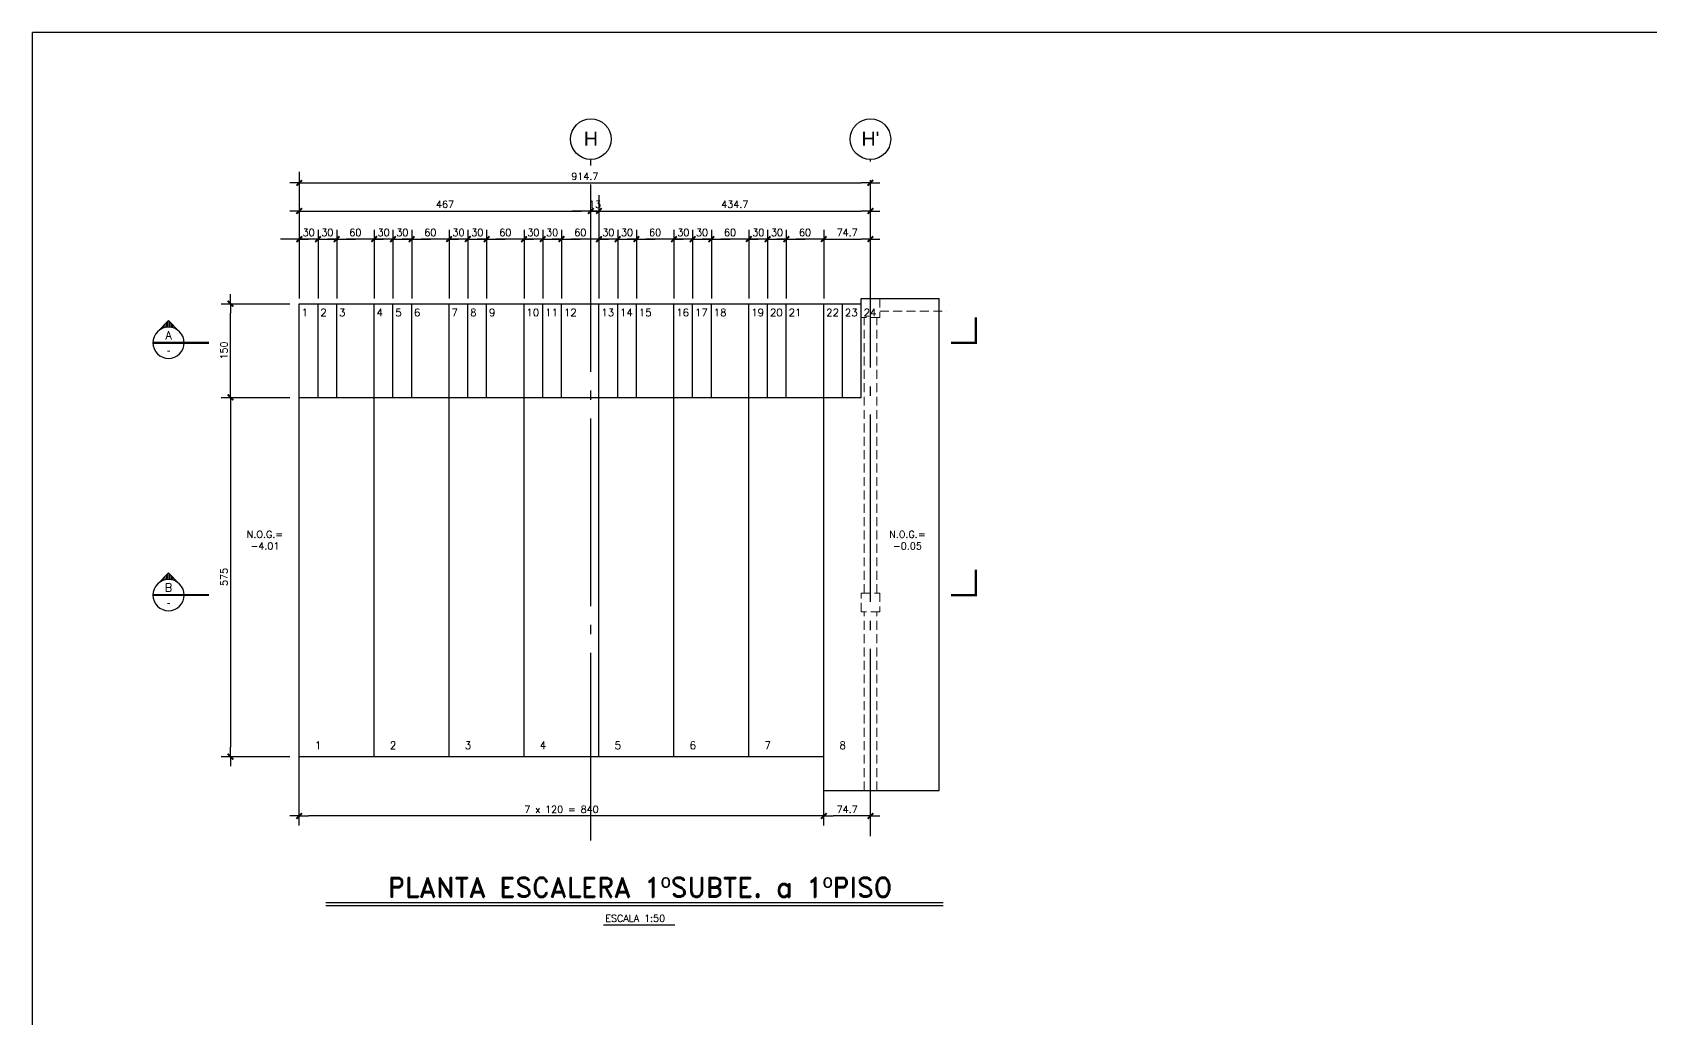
# Model space of a CAD drawing. Extents: x -58 to 5689, y 66 to 4123.
# Drawn here: x -58 to 2533, y 2545 to 4123 of the extents above; entities that cross this region are included whole.
import ezdxf
from ezdxf.enums import TextEntityAlignment as Align

# ---------------------------------------------------------------- set-up
doc = ezdxf.new("R2010")
doc.units = 0
doc.header["$LTSCALE"] = 30
doc.header["$MEASUREMENT"] = 0
doc.linetypes.add('EJES', pattern=[12.5, 10, -1, 0.5, -1])
doc.linetypes.add('RLE-PROYECCION', pattern=[0.71438, 0.47625, -0.23813])
doc.layers.get('0').update_dxf_attribs({"linetype": 'CONTINUOUS'})
for name, color, linetype in [('CONTORNOS', 3, 'CONTINUOUS'), ('RLA-BORDE DE LOSAS', 3, 'CONTINUOUS'), ('RLA-CORTES', 5, 'CONTINUOUS'), ('RLA-COTAS', 2, 'CONTINUOUS'), ('RLA-COTAS2', 1, 'CONTINUOUS'), ('RLA-EJES', 1, 'EJES'), ('RLA-FORMATO', 7, 'CONTINUOUS'), ('RLA-GRADAS', 3, 'CONTINUOUS'), ('RLA-NIVELES', 3, 'CONTINUOUS'), ('RLA-TEXTOS2', 6, 'CONTINUOUS')]:
    doc.layers.add(name, color=color, linetype=linetype)
doc.layers.add('RLA-EJE', color=3, linetype='CONTINUOUS', lineweight=25)
doc.layers.add('RLE-PROYECCION', color=2, linetype='RLE-PROYECCION', lineweight=15)
doc.styles.add('Arial_1', font='arial.ttf', dxfattribs={"height": 45})
doc.styles.add('ROMAND', font='romand', dxfattribs={"height": 31.5})
doc.styles.add('ROMANS', font='romans.shx', dxfattribs={"height": 11.25})
doc.styles.add('SIETE50', font='ROMAND.SHX', dxfattribs={"height": 31.5})
doc.linetypes.add('ZIGZAG', pattern='A,0.0001,-0.2,[131,ltypeshp.shx,S=0.2,R=0,X=-0.2,Y=0],-0.4,[131,ltypeshp.shx,S=0.2,R=180,X=0.2,Y=0],-0.2', length=0.8001)
doc.dimstyles.new('ING25', dxfattribs={"dimscale": 50, "dimtxt": 0.27, "dimasz": 0.3, "dimexe": 0, "dimexo": 0, "dimgap": 0.1, "dimtad": 1, "dimdec": 1, "dimlfac": 0.5, "dimzin": 12, "dimdsep": 46, "dimtxsty": 'ROMANS', "dimblk": 'TICK1', "dimcen": 0.09, "dimclrd": 2, "dimclre": 1, "dimclrt": 3, "dimadec": 0, "dimazin": 0, "dimtfac": 1, "dimtdec": 1, "dimtix": 1, "dimtmove": 2, "dimatfit": 3, "dimldrblk": 'TICK1', "dimfxl": 0, "dimfxlon": 1, "dimtolj": 1, "dimtzin": 0, "dimarcsym": 0})
doc.dimstyles.new('ING50', dxfattribs={"dimscale": 50, "dimtxt": 0.27, "dimasz": 0.3, "dimexe": 0, "dimexo": 0, "dimgap": 0.1, "dimtad": 1, "dimdec": 1, "dimzin": 12, "dimdsep": 46, "dimtxsty": 'ROMANS', "dimblk": 'TICK1', "dimblk1": 'TICK1', "dimblk2": 'TICK1', "dimcen": 0.09, "dimclrd": 2, "dimclre": 1, "dimclrt": 3, "dimadec": 0, "dimazin": 0, "dimtfac": 1, "dimtdec": 0, "dimtix": 1, "dimtmove": 2, "dimatfit": 3, "dimldrblk": 'TICK1', "dimfxl": 0, "dimfxlon": 1, "dimtolj": 1, "dimtzin": 0, "dimarcsym": 0})

# ---------------------------------------------------------------- blocks, each defined once
blk = doc.blocks.new('*X14')
at = {"color": 0}
for p, q in [((2575, 1325.1), (2575, 1325.4)), ((2577.5, 1326.9), (2577.5, 1327.9)), ((2580, 1328.2), (2580, 1330.4)), ((2582.5, 1329.2), (2582.5, 1332.9)), ((2585, 1329.9), (2585, 1335.4)), ((2587.5, 1330.3), (2587.5, 1337.9)), ((2590, 1330.5), (2590, 1340.4)), ((2592.5, 1330.4), (2592.5, 1338.9)), ((2595, 1330.1), (2595, 1336.4)), ((2597.5, 1329.5), (2597.5, 1333.9)), ((2600, 1328.6), (2600, 1331.4)), ((2602.5, 1327.4), (2602.5, 1328.9)), ((2605, 1325.9), (2605, 1326.4)), ((2607.5, 1323.8), (2607.5, 1323.9))]:
    blk.add_line(p, q, dxfattribs=at)
blk = doc.blocks.new('corte3')
at = {"color": 2, "linetype": 'Continuous'}
for p, q in [((-17.7, 17.7), (0, 35.4)), ((0, 35.4), (17.7, 17.7))]:
    blk.add_line(p, q, dxfattribs=at)
at = {"color": 2, "linetype": 'Continuous', "const_width": 3.5}
blk.add_lwpolyline([(-25, 0), (64.6, 0)], dxfattribs=at)
at = {"color": 1, "linetype": 'Continuous'}
blk.add_arc((0, 0), 25, 135, 45, dxfattribs=at)
at = {"color": 2, "linetype": 'Continuous'}
blk.add_arc((0, 0), 25, 45, 135, dxfattribs=at)
blk.add_blockref('*X14', (-2590.5, -1305.5), dxfattribs=at)
at = {"color": 3, "linetype": 'Continuous', "style": 'ROMAND'}
blk.add_attdef('A', text='', height=13, dxfattribs=at).set_placement((0, 12), align=Align.MIDDLE)
at = {"color": 3, "linetype": 'Continuous'}
blk.add_attdef('-', text='', height=13, dxfattribs=at).set_placement((0, -12), align=Align.MIDDLE)
blk = doc.blocks.new('CORTE9')
at = {"color": 2, "const_width": 3.51}
blk.add_lwpolyline([(0, 39.5), (0, 0), (40.5, 0)], dxfattribs=at)
blk = doc.blocks.new('TICK1')
at = {"color": 2}
for points in [[(0, 0), (-1, 0)], [(0, 0), (1, 0)]]:
    blk.add_lwpolyline(points, dxfattribs=at)
at = {"color": 2, "const_width": 0.2}
blk.add_lwpolyline([(-0.3, -0.3), (0.3, 0.3)], dxfattribs=at)
blk = doc.blocks.new('*D18')
at = {"layer": 'RLA-COTAS', "color": 2, "lineweight": -2, "transparency": 16777216}
blk.add_line((1194.3, 2868.9), (384.3, 2868.9), dxfattribs=at)
at = {"layer": 'RLA-COTAS', "color": 2, "lineweight": -2, "transparency": 16777216, "xscale": 15, "yscale": 15, "zscale": 15, "rotation": 180}
blk.add_blockref('TICK1', (369.3, 2868.9), dxfattribs=at)
at = {"layer": 'RLA-COTAS', "color": 2, "lineweight": -2, "transparency": 16777216, "xscale": 15, "yscale": 15, "zscale": 15}
blk.add_blockref('TICK1', (1209.3, 2868.9), dxfattribs=at)
at = {"layer": 'RLA-COTAS', "color": 3, "transparency": 16777216, "insert": (789.3, 2879.5), "char_height": 11.25, "attachment_point": 5, "style": 'ROMANS'}
blk.add_mtext('\\A1;7 x 120 = 840', dxfattribs=at)
blk = doc.blocks.new('*D19')
at = {"layer": 'RLA-COTAS', "color": 2, "lineweight": -2, "transparency": 16777216}
blk.add_line((1269, 2868.9), (1224.3, 2868.9), dxfattribs=at)
at = {"layer": 'RLA-COTAS', "color": 2, "lineweight": -2, "transparency": 16777216, "xscale": 15, "yscale": 15, "zscale": 15, "rotation": 180}
blk.add_blockref('TICK1', (1209.3, 2868.9), dxfattribs=at)
at = {"layer": 'RLA-COTAS', "color": 2, "lineweight": -2, "transparency": 16777216, "xscale": 15, "yscale": 15, "zscale": 15}
blk.add_blockref('TICK1', (1284, 2868.9), dxfattribs=at)
at = {"layer": 'RLA-COTAS', "color": 3, "transparency": 16777216, "insert": (1246.7, 2879.5), "char_height": 11.25, "attachment_point": 5, "style": 'ROMANS'}
blk.add_mtext('\\A1;74.7', dxfattribs=at)
blk = doc.blocks.new('*D20')
at = {"layer": 'RLA-COTAS', "color": 2, "lineweight": -2, "transparency": 16777216}
for p, q in [((354.3, 3792.2), (339.3, 3792.2)), ((399.3, 3792.2), (369.3, 3792.2)), ((414.3, 3792.2), (429.3, 3792.2))]:
    blk.add_line(p, q, dxfattribs=at)
at = {"layer": 'RLA-COTAS', "color": 2, "lineweight": -2, "transparency": 16777216, "xscale": 15, "yscale": 15, "zscale": 15}
blk.add_blockref('TICK1', (369.3, 3792.2), dxfattribs=at)
at = {"layer": 'RLA-COTAS', "color": 2, "lineweight": -2, "transparency": 16777216, "xscale": 15, "yscale": 15, "zscale": 15, "rotation": 180}
blk.add_blockref('TICK1', (399.3, 3792.2), dxfattribs=at)
at = {"layer": 'RLA-COTAS', "color": 3, "transparency": 16777216, "insert": (384.3, 3802.8), "char_height": 11.25, "attachment_point": 5, "style": 'ROMANS'}
blk.add_mtext('\\A1;30', dxfattribs=at)
blk = doc.blocks.new('*D21')
at = {"layer": 'RLA-COTAS', "color": 2, "lineweight": -2, "transparency": 16777216}
for p, q in [((384.3, 3792.2), (369.3, 3792.2)), ((399.3, 3792.2), (429.3, 3792.2)), ((444.3, 3792.2), (459.3, 3792.2))]:
    blk.add_line(p, q, dxfattribs=at)
at = {"layer": 'RLA-COTAS', "color": 2, "lineweight": -2, "transparency": 16777216, "xscale": 15, "yscale": 15, "zscale": 15}
blk.add_blockref('TICK1', (399.3, 3792.2), dxfattribs=at)
at = {"layer": 'RLA-COTAS', "color": 2, "lineweight": -2, "transparency": 16777216, "xscale": 15, "yscale": 15, "zscale": 15, "rotation": 180}
blk.add_blockref('TICK1', (429.3, 3792.2), dxfattribs=at)
at = {"layer": 'RLA-COTAS', "color": 3, "transparency": 16777216, "insert": (414.3, 3802.8), "char_height": 11.25, "attachment_point": 5, "style": 'ROMANS'}
blk.add_mtext('\\A1;30', dxfattribs=at)
blk = doc.blocks.new('*D22')
at = {"layer": 'RLA-COTAS', "color": 2, "lineweight": -2, "transparency": 16777216}
blk.add_line((474.3, 3792.2), (444.3, 3792.2), dxfattribs=at)
at = {"layer": 'RLA-COTAS', "color": 2, "lineweight": -2, "transparency": 16777216, "xscale": 15, "yscale": 15, "zscale": 15, "rotation": 180}
blk.add_blockref('TICK1', (429.3, 3792.2), dxfattribs=at)
at = {"layer": 'RLA-COTAS', "color": 2, "lineweight": -2, "transparency": 16777216, "xscale": 15, "yscale": 15, "zscale": 15}
blk.add_blockref('TICK1', (489.3, 3792.2), dxfattribs=at)
at = {"layer": 'RLA-COTAS', "color": 3, "transparency": 16777216, "insert": (459.3, 3802.8), "char_height": 11.25, "attachment_point": 5, "style": 'ROMANS'}
blk.add_mtext('\\A1;60', dxfattribs=at)
blk = doc.blocks.new('*D23')
at = {"layer": 'RLA-COTAS', "color": 2, "lineweight": -2, "transparency": 16777216}
for p, q in [((474.3, 3792.2), (459.3, 3792.2)), ((519.3, 3792.2), (489.3, 3792.2)), ((534.3, 3792.2), (549.3, 3792.2))]:
    blk.add_line(p, q, dxfattribs=at)
at = {"layer": 'RLA-COTAS', "color": 2, "lineweight": -2, "transparency": 16777216, "xscale": 15, "yscale": 15, "zscale": 15}
blk.add_blockref('TICK1', (489.3, 3792.2), dxfattribs=at)
at = {"layer": 'RLA-COTAS', "color": 2, "lineweight": -2, "transparency": 16777216, "xscale": 15, "yscale": 15, "zscale": 15, "rotation": 180}
blk.add_blockref('TICK1', (519.3, 3792.2), dxfattribs=at)
at = {"layer": 'RLA-COTAS', "color": 3, "transparency": 16777216, "insert": (504.3, 3802.8), "char_height": 11.25, "attachment_point": 5, "style": 'ROMANS'}
blk.add_mtext('\\A1;30', dxfattribs=at)
blk = doc.blocks.new('*D24')
at = {"layer": 'RLA-COTAS', "color": 2, "lineweight": -2, "transparency": 16777216}
for p, q in [((504.3, 3792.2), (489.3, 3792.2)), ((519.3, 3792.2), (549.3, 3792.2)), ((564.3, 3792.2), (579.3, 3792.2))]:
    blk.add_line(p, q, dxfattribs=at)
at = {"layer": 'RLA-COTAS', "color": 2, "lineweight": -2, "transparency": 16777216, "xscale": 15, "yscale": 15, "zscale": 15}
blk.add_blockref('TICK1', (519.3, 3792.2), dxfattribs=at)
at = {"layer": 'RLA-COTAS', "color": 2, "lineweight": -2, "transparency": 16777216, "xscale": 15, "yscale": 15, "zscale": 15, "rotation": 180}
blk.add_blockref('TICK1', (549.3, 3792.2), dxfattribs=at)
at = {"layer": 'RLA-COTAS', "color": 3, "transparency": 16777216, "insert": (534.3, 3802.8), "char_height": 11.25, "attachment_point": 5, "style": 'ROMANS'}
blk.add_mtext('\\A1;30', dxfattribs=at)
blk = doc.blocks.new('*D25')
at = {"layer": 'RLA-COTAS', "color": 2, "lineweight": -2, "transparency": 16777216}
blk.add_line((594.3, 3792.2), (564.3, 3792.2), dxfattribs=at)
at = {"layer": 'RLA-COTAS', "color": 2, "lineweight": -2, "transparency": 16777216, "xscale": 15, "yscale": 15, "zscale": 15, "rotation": 180}
blk.add_blockref('TICK1', (549.3, 3792.2), dxfattribs=at)
at = {"layer": 'RLA-COTAS', "color": 2, "lineweight": -2, "transparency": 16777216, "xscale": 15, "yscale": 15, "zscale": 15}
blk.add_blockref('TICK1', (609.3, 3792.2), dxfattribs=at)
at = {"layer": 'RLA-COTAS', "color": 3, "transparency": 16777216, "insert": (579.3, 3802.8), "char_height": 11.25, "attachment_point": 5, "style": 'ROMANS'}
blk.add_mtext('\\A1;60', dxfattribs=at)
blk = doc.blocks.new('*D26')
at = {"layer": 'RLA-COTAS', "color": 2, "lineweight": -2, "transparency": 16777216}
for p, q in [((594.3, 3792.2), (579.3, 3792.2)), ((639.3, 3792.2), (609.3, 3792.2)), ((654.3, 3792.2), (669.3, 3792.2))]:
    blk.add_line(p, q, dxfattribs=at)
at = {"layer": 'RLA-COTAS', "color": 2, "lineweight": -2, "transparency": 16777216, "xscale": 15, "yscale": 15, "zscale": 15}
blk.add_blockref('TICK1', (609.3, 3792.2), dxfattribs=at)
at = {"layer": 'RLA-COTAS', "color": 2, "lineweight": -2, "transparency": 16777216, "xscale": 15, "yscale": 15, "zscale": 15, "rotation": 180}
blk.add_blockref('TICK1', (639.3, 3792.2), dxfattribs=at)
at = {"layer": 'RLA-COTAS', "color": 3, "transparency": 16777216, "insert": (624.3, 3802.8), "char_height": 11.25, "attachment_point": 5, "style": 'ROMANS'}
blk.add_mtext('\\A1;30', dxfattribs=at)
blk = doc.blocks.new('*D27')
at = {"layer": 'RLA-COTAS', "color": 2, "lineweight": -2, "transparency": 16777216}
for p, q in [((624.3, 3792.2), (609.3, 3792.2)), ((639.3, 3792.2), (669.3, 3792.2)), ((684.3, 3792.2), (699.3, 3792.2))]:
    blk.add_line(p, q, dxfattribs=at)
at = {"layer": 'RLA-COTAS', "color": 2, "lineweight": -2, "transparency": 16777216, "xscale": 15, "yscale": 15, "zscale": 15}
blk.add_blockref('TICK1', (639.3, 3792.2), dxfattribs=at)
at = {"layer": 'RLA-COTAS', "color": 2, "lineweight": -2, "transparency": 16777216, "xscale": 15, "yscale": 15, "zscale": 15, "rotation": 180}
blk.add_blockref('TICK1', (669.3, 3792.2), dxfattribs=at)
at = {"layer": 'RLA-COTAS', "color": 3, "transparency": 16777216, "insert": (654.3, 3802.8), "char_height": 11.25, "attachment_point": 5, "style": 'ROMANS'}
blk.add_mtext('\\A1;30', dxfattribs=at)
blk = doc.blocks.new('*D28')
at = {"layer": 'RLA-COTAS', "color": 2, "lineweight": -2, "transparency": 16777216}
blk.add_line((714.3, 3792.2), (684.3, 3792.2), dxfattribs=at)
at = {"layer": 'RLA-COTAS', "color": 2, "lineweight": -2, "transparency": 16777216, "xscale": 15, "yscale": 15, "zscale": 15, "rotation": 180}
blk.add_blockref('TICK1', (669.3, 3792.2), dxfattribs=at)
at = {"layer": 'RLA-COTAS', "color": 2, "lineweight": -2, "transparency": 16777216, "xscale": 15, "yscale": 15, "zscale": 15}
blk.add_blockref('TICK1', (729.3, 3792.2), dxfattribs=at)
at = {"layer": 'RLA-COTAS', "color": 3, "transparency": 16777216, "insert": (699.3, 3802.8), "char_height": 11.25, "attachment_point": 5, "style": 'ROMANS'}
blk.add_mtext('\\A1;60', dxfattribs=at)
blk = doc.blocks.new('*D29')
at = {"layer": 'RLA-COTAS', "color": 2, "lineweight": -2, "transparency": 16777216}
for p, q in [((714.3, 3792.2), (699.3, 3792.2)), ((759.3, 3792.2), (729.3, 3792.2)), ((774.3, 3792.2), (789.3, 3792.2))]:
    blk.add_line(p, q, dxfattribs=at)
at = {"layer": 'RLA-COTAS', "color": 2, "lineweight": -2, "transparency": 16777216, "xscale": 15, "yscale": 15, "zscale": 15}
blk.add_blockref('TICK1', (729.3, 3792.2), dxfattribs=at)
at = {"layer": 'RLA-COTAS', "color": 2, "lineweight": -2, "transparency": 16777216, "xscale": 15, "yscale": 15, "zscale": 15, "rotation": 180}
blk.add_blockref('TICK1', (759.3, 3792.2), dxfattribs=at)
at = {"layer": 'RLA-COTAS', "color": 3, "transparency": 16777216, "insert": (744.3, 3802.8), "char_height": 11.25, "attachment_point": 5, "style": 'ROMANS'}
blk.add_mtext('\\A1;30', dxfattribs=at)
blk = doc.blocks.new('*D30')
at = {"layer": 'RLA-COTAS', "color": 2, "lineweight": -2, "transparency": 16777216}
for p, q in [((744.3, 3792.2), (729.3, 3792.2)), ((759.3, 3792.2), (789.3, 3792.2)), ((804.3, 3792.2), (819.3, 3792.2))]:
    blk.add_line(p, q, dxfattribs=at)
at = {"layer": 'RLA-COTAS', "color": 2, "lineweight": -2, "transparency": 16777216, "xscale": 15, "yscale": 15, "zscale": 15}
blk.add_blockref('TICK1', (759.3, 3792.2), dxfattribs=at)
at = {"layer": 'RLA-COTAS', "color": 2, "lineweight": -2, "transparency": 16777216, "xscale": 15, "yscale": 15, "zscale": 15, "rotation": 180}
blk.add_blockref('TICK1', (789.3, 3792.2), dxfattribs=at)
at = {"layer": 'RLA-COTAS', "color": 3, "transparency": 16777216, "insert": (774.3, 3802.8), "char_height": 11.25, "attachment_point": 5, "style": 'ROMANS'}
blk.add_mtext('\\A1;30', dxfattribs=at)
blk = doc.blocks.new('*D31')
at = {"layer": 'RLA-COTAS', "color": 2, "lineweight": -2, "transparency": 16777216}
blk.add_line((834.3, 3792.2), (804.3, 3792.2), dxfattribs=at)
at = {"layer": 'RLA-COTAS', "color": 2, "lineweight": -2, "transparency": 16777216, "xscale": 15, "yscale": 15, "zscale": 15, "rotation": 180}
blk.add_blockref('TICK1', (789.3, 3792.2), dxfattribs=at)
at = {"layer": 'RLA-COTAS', "color": 2, "lineweight": -2, "transparency": 16777216, "xscale": 15, "yscale": 15, "zscale": 15}
blk.add_blockref('TICK1', (849.3, 3792.2), dxfattribs=at)
at = {"layer": 'RLA-COTAS', "color": 3, "transparency": 16777216, "insert": (819.3, 3802.8), "char_height": 11.25, "attachment_point": 5, "style": 'ROMANS'}
blk.add_mtext('\\A1;60', dxfattribs=at)
blk = doc.blocks.new('*D32')
at = {"layer": 'RLA-COTAS', "color": 2, "lineweight": -2, "transparency": 16777216}
for p, q in [((834.3, 3792.2), (819.3, 3792.2)), ((879.3, 3792.2), (849.3, 3792.2)), ((894.3, 3792.2), (909.3, 3792.2))]:
    blk.add_line(p, q, dxfattribs=at)
at = {"layer": 'RLA-COTAS', "color": 2, "lineweight": -2, "transparency": 16777216, "xscale": 15, "yscale": 15, "zscale": 15}
blk.add_blockref('TICK1', (849.3, 3792.2), dxfattribs=at)
at = {"layer": 'RLA-COTAS', "color": 2, "lineweight": -2, "transparency": 16777216, "xscale": 15, "yscale": 15, "zscale": 15, "rotation": 180}
blk.add_blockref('TICK1', (879.3, 3792.2), dxfattribs=at)
at = {"layer": 'RLA-COTAS', "color": 3, "transparency": 16777216, "insert": (864.3, 3802.8), "char_height": 11.25, "attachment_point": 5, "style": 'ROMANS'}
blk.add_mtext('\\A1;30', dxfattribs=at)
blk = doc.blocks.new('*D33')
at = {"layer": 'RLA-COTAS', "color": 2, "lineweight": -2, "transparency": 16777216}
for p, q in [((864.3, 3792.2), (849.3, 3792.2)), ((879.3, 3792.2), (909.3, 3792.2)), ((924.3, 3792.2), (939.3, 3792.2))]:
    blk.add_line(p, q, dxfattribs=at)
at = {"layer": 'RLA-COTAS', "color": 2, "lineweight": -2, "transparency": 16777216, "xscale": 15, "yscale": 15, "zscale": 15}
blk.add_blockref('TICK1', (879.3, 3792.2), dxfattribs=at)
at = {"layer": 'RLA-COTAS', "color": 2, "lineweight": -2, "transparency": 16777216, "xscale": 15, "yscale": 15, "zscale": 15, "rotation": 180}
blk.add_blockref('TICK1', (909.3, 3792.2), dxfattribs=at)
at = {"layer": 'RLA-COTAS', "color": 3, "transparency": 16777216, "insert": (894.3, 3802.8), "char_height": 11.25, "attachment_point": 5, "style": 'ROMANS'}
blk.add_mtext('\\A1;30', dxfattribs=at)
blk = doc.blocks.new('*D34')
at = {"layer": 'RLA-COTAS', "color": 2, "lineweight": -2, "transparency": 16777216}
blk.add_line((954.3, 3792.2), (924.3, 3792.2), dxfattribs=at)
at = {"layer": 'RLA-COTAS', "color": 2, "lineweight": -2, "transparency": 16777216, "xscale": 15, "yscale": 15, "zscale": 15, "rotation": 180}
blk.add_blockref('TICK1', (909.3, 3792.2), dxfattribs=at)
at = {"layer": 'RLA-COTAS', "color": 2, "lineweight": -2, "transparency": 16777216, "xscale": 15, "yscale": 15, "zscale": 15}
blk.add_blockref('TICK1', (969.3, 3792.2), dxfattribs=at)
at = {"layer": 'RLA-COTAS', "color": 3, "transparency": 16777216, "insert": (939.3, 3802.8), "char_height": 11.25, "attachment_point": 5, "style": 'ROMANS'}
blk.add_mtext('\\A1;60', dxfattribs=at)
blk = doc.blocks.new('*D35')
at = {"layer": 'RLA-COTAS', "color": 2, "lineweight": -2, "transparency": 16777216}
for p, q in [((954.3, 3792.2), (939.3, 3792.2)), ((999.3, 3792.2), (969.3, 3792.2)), ((1014.3, 3792.2), (1029.3, 3792.2))]:
    blk.add_line(p, q, dxfattribs=at)
at = {"layer": 'RLA-COTAS', "color": 2, "lineweight": -2, "transparency": 16777216, "xscale": 15, "yscale": 15, "zscale": 15}
blk.add_blockref('TICK1', (969.3, 3792.2), dxfattribs=at)
at = {"layer": 'RLA-COTAS', "color": 2, "lineweight": -2, "transparency": 16777216, "xscale": 15, "yscale": 15, "zscale": 15, "rotation": 180}
blk.add_blockref('TICK1', (999.3, 3792.2), dxfattribs=at)
at = {"layer": 'RLA-COTAS', "color": 3, "transparency": 16777216, "insert": (984.3, 3802.8), "char_height": 11.25, "attachment_point": 5, "style": 'ROMANS'}
blk.add_mtext('\\A1;30', dxfattribs=at)
blk = doc.blocks.new('*D36')
at = {"layer": 'RLA-COTAS', "color": 2, "lineweight": -2, "transparency": 16777216}
for p, q in [((984.3, 3792.2), (969.3, 3792.2)), ((999.3, 3792.2), (1029.3, 3792.2)), ((1044.3, 3792.2), (1059.3, 3792.2))]:
    blk.add_line(p, q, dxfattribs=at)
at = {"layer": 'RLA-COTAS', "color": 2, "lineweight": -2, "transparency": 16777216, "xscale": 15, "yscale": 15, "zscale": 15}
blk.add_blockref('TICK1', (999.3, 3792.2), dxfattribs=at)
at = {"layer": 'RLA-COTAS', "color": 2, "lineweight": -2, "transparency": 16777216, "xscale": 15, "yscale": 15, "zscale": 15, "rotation": 180}
blk.add_blockref('TICK1', (1029.3, 3792.2), dxfattribs=at)
at = {"layer": 'RLA-COTAS', "color": 3, "transparency": 16777216, "insert": (1014.3, 3802.8), "char_height": 11.25, "attachment_point": 5, "style": 'ROMANS'}
blk.add_mtext('\\A1;30', dxfattribs=at)
blk = doc.blocks.new('*D37')
at = {"layer": 'RLA-COTAS', "color": 2, "lineweight": -2, "transparency": 16777216}
blk.add_line((1074.3, 3792.2), (1044.3, 3792.2), dxfattribs=at)
at = {"layer": 'RLA-COTAS', "color": 2, "lineweight": -2, "transparency": 16777216, "xscale": 15, "yscale": 15, "zscale": 15, "rotation": 180}
blk.add_blockref('TICK1', (1029.3, 3792.2), dxfattribs=at)
at = {"layer": 'RLA-COTAS', "color": 2, "lineweight": -2, "transparency": 16777216, "xscale": 15, "yscale": 15, "zscale": 15}
blk.add_blockref('TICK1', (1089.3, 3792.2), dxfattribs=at)
at = {"layer": 'RLA-COTAS', "color": 3, "transparency": 16777216, "insert": (1059.3, 3802.8), "char_height": 11.25, "attachment_point": 5, "style": 'ROMANS'}
blk.add_mtext('\\A1;60', dxfattribs=at)
blk = doc.blocks.new('*D38')
at = {"layer": 'RLA-COTAS', "color": 2, "lineweight": -2, "transparency": 16777216}
for p, q in [((1074.3, 3792.2), (1059.3, 3792.2)), ((1119.3, 3792.2), (1089.3, 3792.2)), ((1134.3, 3792.2), (1149.3, 3792.2))]:
    blk.add_line(p, q, dxfattribs=at)
at = {"layer": 'RLA-COTAS', "color": 2, "lineweight": -2, "transparency": 16777216, "xscale": 15, "yscale": 15, "zscale": 15}
blk.add_blockref('TICK1', (1089.3, 3792.2), dxfattribs=at)
at = {"layer": 'RLA-COTAS', "color": 2, "lineweight": -2, "transparency": 16777216, "xscale": 15, "yscale": 15, "zscale": 15, "rotation": 180}
blk.add_blockref('TICK1', (1119.3, 3792.2), dxfattribs=at)
at = {"layer": 'RLA-COTAS', "color": 3, "transparency": 16777216, "insert": (1104.3, 3802.8), "char_height": 11.25, "attachment_point": 5, "style": 'ROMANS'}
blk.add_mtext('\\A1;30', dxfattribs=at)
blk = doc.blocks.new('*D39')
at = {"layer": 'RLA-COTAS', "color": 2, "lineweight": -2, "transparency": 16777216}
for p, q in [((1104.3, 3792.2), (1089.3, 3792.2)), ((1119.3, 3792.2), (1149.3, 3792.2)), ((1164.3, 3792.2), (1179.3, 3792.2))]:
    blk.add_line(p, q, dxfattribs=at)
at = {"layer": 'RLA-COTAS', "color": 2, "lineweight": -2, "transparency": 16777216, "xscale": 15, "yscale": 15, "zscale": 15}
blk.add_blockref('TICK1', (1119.3, 3792.2), dxfattribs=at)
at = {"layer": 'RLA-COTAS', "color": 2, "lineweight": -2, "transparency": 16777216, "xscale": 15, "yscale": 15, "zscale": 15, "rotation": 180}
blk.add_blockref('TICK1', (1149.3, 3792.2), dxfattribs=at)
at = {"layer": 'RLA-COTAS', "color": 3, "transparency": 16777216, "insert": (1134.3, 3802.8), "char_height": 11.25, "attachment_point": 5, "style": 'ROMANS'}
blk.add_mtext('\\A1;30', dxfattribs=at)
blk = doc.blocks.new('*D40')
at = {"layer": 'RLA-COTAS', "color": 2, "lineweight": -2, "transparency": 16777216}
blk.add_line((1194.3, 3792.2), (1164.3, 3792.2), dxfattribs=at)
at = {"layer": 'RLA-COTAS', "color": 2, "lineweight": -2, "transparency": 16777216, "xscale": 15, "yscale": 15, "zscale": 15, "rotation": 180}
blk.add_blockref('TICK1', (1149.3, 3792.2), dxfattribs=at)
at = {"layer": 'RLA-COTAS', "color": 2, "lineweight": -2, "transparency": 16777216, "xscale": 15, "yscale": 15, "zscale": 15}
blk.add_blockref('TICK1', (1209.3, 3792.2), dxfattribs=at)
at = {"layer": 'RLA-COTAS', "color": 3, "transparency": 16777216, "insert": (1179.3, 3802.8), "char_height": 11.25, "attachment_point": 5, "style": 'ROMANS'}
blk.add_mtext('\\A1;60', dxfattribs=at)
blk = doc.blocks.new('*D41')
at = {"layer": 'RLA-COTAS', "color": 2, "lineweight": -2, "transparency": 16777216}
blk.add_line((1224.3, 3792.2), (1269, 3792.2), dxfattribs=at)
at = {"layer": 'RLA-COTAS', "color": 2, "lineweight": -2, "transparency": 16777216, "xscale": 15, "yscale": 15, "zscale": 15, "rotation": 180}
blk.add_blockref('TICK1', (1209.3, 3792.2), dxfattribs=at)
at = {"layer": 'RLA-COTAS', "color": 2, "lineweight": -2, "transparency": 16777216, "xscale": 15, "yscale": 15, "zscale": 15}
blk.add_blockref('TICK1', (1284, 3792.2), dxfattribs=at)
at = {"layer": 'RLA-COTAS', "color": 3, "transparency": 16777216, "insert": (1246.7, 3802.8), "char_height": 11.25, "attachment_point": 5, "style": 'ROMANS'}
blk.add_mtext('\\A1;74.7', dxfattribs=at)
blk = doc.blocks.new('*D42')
at = {"layer": 'RLA-COTAS', "color": 2, "lineweight": -2, "transparency": 16777216}
for p, q in [((821.3, 3837.2), (806.3, 3837.2)), ((849.3, 3837.2), (836.3, 3837.2)), ((864.3, 3837.2), (879.3, 3837.2))]:
    blk.add_line(p, q, dxfattribs=at)
at = {"layer": 'RLA-COTAS', "color": 2, "lineweight": -2, "transparency": 16777216, "xscale": 15, "yscale": 15, "zscale": 15}
blk.add_blockref('TICK1', (836.3, 3837.2), dxfattribs=at)
at = {"layer": 'RLA-COTAS', "color": 2, "lineweight": -2, "transparency": 16777216, "xscale": 15, "yscale": 15, "zscale": 15, "rotation": 180}
blk.add_blockref('TICK1', (849.3, 3837.2), dxfattribs=at)
at = {"layer": 'RLA-COTAS', "color": 3, "transparency": 16777216, "insert": (842.8, 3847.8), "char_height": 11.25, "attachment_point": 5, "style": 'ROMANS'}
blk.add_mtext('\\A1;13', dxfattribs=at)
blk = doc.blocks.new('*D43')
at = {"layer": 'RLA-COTAS', "color": 2, "lineweight": -2, "transparency": 16777216}
blk.add_line((864.3, 3837.2), (1269, 3837.2), dxfattribs=at)
at = {"layer": 'RLA-COTAS', "color": 2, "lineweight": -2, "transparency": 16777216, "xscale": 15, "yscale": 15, "zscale": 15, "rotation": 180}
blk.add_blockref('TICK1', (849.3, 3837.2), dxfattribs=at)
at = {"layer": 'RLA-COTAS', "color": 2, "lineweight": -2, "transparency": 16777216, "xscale": 15, "yscale": 15, "zscale": 15}
blk.add_blockref('TICK1', (1284, 3837.2), dxfattribs=at)
at = {"layer": 'RLA-COTAS', "color": 3, "transparency": 16777216, "insert": (1066.7, 3847.8), "char_height": 11.25, "attachment_point": 5, "style": 'ROMANS'}
blk.add_mtext('\\A1;434.7', dxfattribs=at)
blk = doc.blocks.new('*D44')
at = {"layer": 'RLA-COTAS', "color": 2, "lineweight": -2, "transparency": 16777216}
blk.add_line((384.3, 3882.2), (1269, 3882.2), dxfattribs=at)
at = {"layer": 'RLA-COTAS', "color": 2, "lineweight": -2, "transparency": 16777216, "xscale": 15, "yscale": 15, "zscale": 15, "rotation": 180}
blk.add_blockref('TICK1', (369.3, 3882.2), dxfattribs=at)
at = {"layer": 'RLA-COTAS', "color": 2, "lineweight": -2, "transparency": 16777216, "xscale": 15, "yscale": 15, "zscale": 15}
blk.add_blockref('TICK1', (1284, 3882.2), dxfattribs=at)
at = {"layer": 'RLA-COTAS', "color": 3, "transparency": 16777216, "insert": (826.7, 3892.8), "char_height": 11.25, "attachment_point": 5, "style": 'ROMANS'}
blk.add_mtext('\\A1;914.7', dxfattribs=at)
blk = doc.blocks.new('*D45')
at = {"layer": 'RLA-COTAS', "color": 2, "lineweight": -2, "transparency": 16777216}
blk.add_line((384.3, 3837.2), (821.3, 3837.2), dxfattribs=at)
at = {"layer": 'RLA-COTAS', "color": 2, "lineweight": -2, "transparency": 16777216, "xscale": 15, "yscale": 15, "zscale": 15, "rotation": 180}
blk.add_blockref('TICK1', (369.3, 3837.2), dxfattribs=at)
at = {"layer": 'RLA-COTAS', "color": 2, "lineweight": -2, "transparency": 16777216, "xscale": 15, "yscale": 15, "zscale": 15}
blk.add_blockref('TICK1', (836.3, 3837.2), dxfattribs=at)
at = {"layer": 'RLA-COTAS', "color": 3, "transparency": 16777216, "insert": (602.8, 3847.8), "char_height": 11.25, "attachment_point": 5, "style": 'ROMANS'}
blk.add_mtext('\\A1;467', dxfattribs=at)
blk = doc.blocks.new('*D46')
at = {"layer": 'RLA-COTAS', "color": 2, "lineweight": -2, "transparency": 16777216}
blk.add_line((259.3, 3553.9), (259.3, 3673.9), dxfattribs=at)
at = {"layer": 'RLA-COTAS', "color": 2, "lineweight": -2, "transparency": 16777216, "xscale": 15, "yscale": 15, "zscale": 15}
for p, rotation in [((259.3, 3688.9), 90), ((259.3, 3538.9), 270)]:
    blk.add_blockref('TICK1', p, dxfattribs=dict(at, rotation=rotation))
at = {"layer": 'RLA-COTAS', "color": 3, "transparency": 16777216, "insert": (248.7, 3613.9), "char_height": 11.25, "attachment_point": 5, "rotation": 90, "style": 'ROMANS'}
blk.add_mtext('\\A1;150', dxfattribs=at)
blk = doc.blocks.new('*D47')
at = {"layer": 'RLA-COTAS', "color": 2, "lineweight": -2, "transparency": 16777216}
blk.add_line((259.3, 3523.9), (259.3, 2978.9), dxfattribs=at)
at = {"layer": 'RLA-COTAS', "color": 2, "lineweight": -2, "transparency": 16777216, "xscale": 15, "yscale": 15, "zscale": 15}
for p, rotation in [((259.3, 3538.9), 90), ((259.3, 2963.9), 270)]:
    blk.add_blockref('TICK1', p, dxfattribs=dict(at, rotation=rotation))
at = {"layer": 'RLA-COTAS', "color": 3, "transparency": 16777216, "insert": (248.7, 3251.4), "char_height": 11.25, "attachment_point": 5, "rotation": 90, "style": 'ROMANS'}
blk.add_mtext('\\A1;575', dxfattribs=at)
blk = doc.blocks.new('*D80')
at = {"layer": 'RLA-CORTES', "color": 2, "lineweight": -2, "transparency": 16777216}
blk.add_line((2570.6, 2973.6), (2570.6, 3712.2), dxfattribs=at)
at = {"layer": 'RLA-CORTES', "color": 2, "lineweight": -2, "transparency": 16777216, "xscale": 15, "yscale": 15, "zscale": 15}
for p, rotation in [((2570.6, 3727.2), 90), ((2570.6, 2958.6), 270)]:
    blk.add_blockref('TICK1', p, dxfattribs=dict(at, rotation=rotation))
at = {"layer": 'RLA-CORTES', "color": 3, "transparency": 16777216, "insert": (2559.9, 3342.9), "char_height": 11.25, "attachment_point": 5, "rotation": 90, "style": 'ROMANS'}
blk.add_mtext('\\A1;23 x 16.7 = 384.3', dxfattribs=at)

msp = doc.modelspace()

# ---------------------------------------------------------------- linework, layer by layer
at = {"layer": 'CONTORNOS'}
for p, q in [((369.33, 3688.89), (1269.04, 3688.89)), ((369.33, 2963.89), (369.33, 3688.89)), ((369.33, 3538.89), (369.33, 3688.89)), ((399.33, 3538.89), (399.33, 3688.89)), ((429.33, 3538.89), (429.33, 3688.89)), ((489.33, 2963.89), (489.33, 3688.89)), ((519.33, 3538.89), (519.33, 3688.89)), ((549.33, 3538.89), (549.33, 3688.89)), ((609.33, 2963.89), (609.33, 3688.89)), ((639.33, 3538.89), (639.33, 3688.89)), ((669.33, 3538.89), (669.33, 3688.89)), ((729.33, 2963.89), (729.33, 3688.89)), ((759.33, 3538.89), (759.33, 3688.89)), ((789.33, 3538.89), (789.33, 3688.89)), ((849.33, 2963.89), (849.33, 3688.89)), ((879.33, 3538.89), (879.33, 3688.89)), ((909.33, 3538.89), (909.33, 3688.89)), ((969.33, 2963.89), (969.33, 3688.89)), ((999.33, 3538.89), (999.33, 3688.89)), ((1029.33, 3538.89), (1029.33, 3688.89)), ((1089.33, 2963.89), (1089.33, 3688.89)), ((1119.33, 3538.89), (1119.33, 3688.89)), ((1149.33, 3538.89), (1149.33, 3688.89)), ((1209.33, 2909.86), (1209.33, 3688.89)), ((1239.33, 3538.89), (1239.33, 3688.89)), ((1269.33, 3538.89), (1269.33, 3688.89)), ((1299.04, 3696.9), (1394.06, 3696.9)), ((369.33, 3538.89), (1269.33, 3538.89)), ((369.33, 2963.89), (1209.33, 2963.89))]:
    msp.add_line(p, q, dxfattribs=at)
msp.add_lwpolyline([(1269.04, 3688.89), (1269.04, 3696.9), (1299.04, 3696.9)], dxfattribs=at)
at = {"layer": 'RLA-BORDE DE LOSAS', "color": 1, "linetype": 'ZIGZAG'}
for p, q in [((1394.06, 2909.86), (1394.06, 3696.9)), ((1209.33, 2909.86), (1394.06, 2909.86))]:
    msp.add_line(p, q, dxfattribs=at)
at = {"layer": 'RLA-COTAS2'}
for p, q in [((369.33, 3900.08), (369.33, 3697.17)), ((849.33, 3862.69), (849.33, 3697.17)), ((399.33, 3807.17), (399.33, 3697.17)), ((429.33, 3807.17), (429.33, 3697.17)), ((489.33, 3807.17), (489.33, 3697.17)), ((519.33, 3807.17), (519.33, 3697.17)), ((549.33, 3807.17), (549.33, 3697.17)), ((609.33, 3807.17), (609.33, 3697.17)), ((639.33, 3807.17), (639.33, 3697.17)), ((669.33, 3807.17), (669.33, 3697.17)), ((729.33, 3807.17), (729.33, 3697.17)), ((759.33, 3807.17), (759.33, 3697.17)), ((789.33, 3807.17), (789.33, 3697.17)), ((879.33, 3807.17), (879.33, 3697.17)), ((909.33, 3807.17), (909.33, 3697.17)), ((969.33, 3807.17), (969.33, 3697.17)), ((999.33, 3807.17), (999.33, 3697.17)), ((1029.33, 3807.17), (1029.33, 3697.17)), ((1089.33, 3807.17), (1089.33, 3697.17)), ((1119.33, 3807.17), (1119.33, 3697.17)), ((1149.33, 3807.17), (1149.33, 3697.17)), ((1209.33, 3807.17), (1209.33, 3697.17)), ((244.33, 3688.89), (354.33, 3688.89)), ((244.33, 3538.89), (354.33, 3538.89)), ((244.33, 2963.89), (354.33, 2963.89)), ((369.33, 2853.89), (369.33, 2963.89)), ((1209.33, 2853.89), (1209.33, 2963.89))]:
    msp.add_line(p, q, dxfattribs=at)
at = {"layer": 'RLA-EJE'}
for centre in [(836.33, 3952.28), (1284.04, 3952.28)]:
    msp.add_circle(centre, 32.5, dxfattribs=at)
at = {"layer": 'RLA-EJES'}
for p, q in [((836.33, 2829.87), (836.33, 3919.88)), ((1284.04, 2836.46), (1284.04, 3919.78))]:
    msp.add_line(p, q, dxfattribs=at)
at = {"layer": 'RLA-FORMATO', "color": 6, "linetype": 'Continuous'}
for p in [(-58.1, 68.1), (5686.9, 4123.1)]:
    msp.add_line(p, (-58.1, 4123.1), dxfattribs=at)
at = {"layer": 'RLA-TEXTOS2', "color": 6}
for p, q in [((411.83, 2730.49), (1400.74, 2730.49)), ((411.83, 2725.49), (1400.74, 2725.49))]:
    msp.add_line(p, q, dxfattribs=at)
at = {"layer": 'RLA-TEXTOS2', "color": 3}
msp.add_line((856.73, 2694.72), (970.82, 2694.72), dxfattribs=at)
at = {"layer": 'RLE-PROYECCION'}
for p, q in [((1274.04, 3225.69), (1274.04, 3666.9)), ((1294.04, 3225.69), (1294.04, 3666.9)), ((1299.04, 3676.9), (1406.39, 3676.9)), ((1274.04, 2909.86), (1274.04, 3195.69)), ((1294.04, 2909.86), (1294.04, 3195.69))]:
    msp.add_line(p, q, dxfattribs=at)
msp.add_lwpolyline([(1299.04, 3696.9), (1299.04, 3666.9), (1269.04, 3666.9), (1269.04, 3688.89)], dxfattribs=at)
msp.add_lwpolyline([(1269.04, 3225.69), (1299.04, 3225.69), (1299.04, 3195.69), (1269.04, 3195.69)], close=True, dxfattribs=at)

# ---------------------------------------------------------------- block references
at = {"layer": 'CONTORNOS'}
for p, values in [((160.02, 3626.29), {'-': '-', 'A': 'A'}), ((160.02, 3222.48), {'-': '-', 'A': 'B'})]:
    msp.add_blockref('corte3', p, dxfattribs=at).add_auto_attribs(values)
at = {"layer": 'CONTORNOS', "rotation": 90}
for p in [(1452.68, 3626.29), (1452.68, 3222.48)]:
    msp.add_blockref('CORTE9', p, dxfattribs=at)

# ---------------------------------------------------------------- texts
at = {"layer": 'RLA-EJE', "color": 5, "char_height": 22.5, "width": 20.9352, "attachment_point": 2, "line_spacing_factor": 0.941778, "style": 'Arial_1'}
for s, insert in [('H', (836.32, 3964.24)), ("H'", (1284.03, 3964.24))]:
    msp.add_mtext(s, dxfattribs=dict(at, insert=insert))
at = {"layer": 'RLA-GRADAS', "style": 'ROMAND'}
for s, p in [('1', (373.03, 3668.65)), ('2', (403.03, 3668.65)), ('3', (433.03, 3668.65)), ('4', (493.03, 3668.65)), ('5', (523.03, 3668.65)), ('6', (553.03, 3668.65)), ('7', (613.03, 3668.65)), ('8', (643.03, 3668.65)), ('9', (673.03, 3668.65)), ('10', (733.03, 3668.65)), ('11', (763.03, 3668.65)), ('12', (793.03, 3668.65)), ('13', (853.03, 3668.65)), ('14', (883.03, 3668.65)), ('15', (913.03, 3668.65)), ('16', (973.03, 3668.65)), ('17', (1003.03, 3668.65)), ('18', (1033.03, 3668.65)), ('19', (1093.03, 3668.65)), ('20', (1123.03, 3668.65)), ('21', (1153.03, 3668.65)), ('22', (1213.03, 3668.65)), ('23', (1243.03, 3668.65)), ('24', (1273.03, 3668.65)), ('1', (394.39, 2975.99)), ('2', (514.39, 2975.99)), ('3', (634.39, 2975.99)), ('4', (754.39, 2975.99)), ('5', (874.39, 2975.99)), ('6', (994.39, 2975.99)), ('7', (1114.39, 2975.99)), ('8', (1234.39, 2975.99))]:
    msp.add_text(s, height=12, dxfattribs=at).set_placement(p)
at = {"layer": 'RLA-NIVELES', "color": 3, "char_height": 11.25, "width": 67.5845, "attachment_point": 2, "style": 'ROMANS'}
for s, insert in [('N.O.G.= -4.01', (314.35, 3325.3)), ('N.O.G.= -0.05', (1343.23, 3325.3))]:
    msp.add_mtext(s, dxfattribs=dict(at, insert=insert))
at = {"layer": 'RLA-TEXTOS2', "color": 6, "style": 'SIETE50'}
msp.add_text('PLANTA ESCALERA 1ºSUBTE. a 1ºPISO', height=31.5, dxfattribs=at).set_placement((915.2, 2739.07), align=Align.CENTER)
at = {"layer": 'RLA-TEXTOS2', "color": 3, "style": 'ROMANS'}
msp.add_text('ESCALA 1:50', height=11.25, dxfattribs=at).set_placement((859.33, 2699.67))

# ---------------------------------------------------------------- dimensions: what is measured, and where the dimension line sits
at = {"layer": 'RLA-CORTES', "color": 2}
dim = msp.add_linear_dim(base=(2570.57, 3727.22), p1=(2570.57, 2958.64), p2=(2570.57, 3727.22), angle=90, text='23 x 16.7 = <>', dimstyle='ING25', dxfattribs=at)
dim.commit()
dim.dimension.update_dxf_attribs({"geometry": '*D80', "text_midpoint": (2559.95, 3342.93)})
at = {"layer": 'RLA-COTAS'}
for base, p1, p2, picture, middle in [((1284.04, 3882.17), (369.33, 3882.17), (1284.04, 3882.17), '*D44', (826.68, 3892.79)), ((836.33, 3837.17), (369.33, 3837.17), (836.33, 3837.17), '*D45', (602.83, 3847.79)), ((1284.04, 3837.17), (849.33, 3837.17), (1284.04, 3837.17), '*D43', (1066.68, 3847.79)), ((429.33, 3792.17), (399.33, 3792.17), (429.33, 3792.17), '*D21', (414.33, 3802.79)), ((549.33, 3792.17), (519.33, 3792.17), (549.33, 3792.17), '*D24', (534.33, 3802.79)), ((669.33, 3792.17), (639.33, 3792.17), (669.33, 3792.17), '*D27', (654.33, 3802.79)), ((789.33, 3792.17), (759.33, 3792.17), (789.33, 3792.17), '*D30', (774.33, 3802.79)), ((909.33, 3792.17), (879.33, 3792.17), (909.33, 3792.17), '*D33', (894.33, 3802.79)), ((1029.33, 3792.17), (999.33, 3792.17), (1029.33, 3792.17), '*D36', (1014.33, 3802.79)), ((1149.33, 3792.17), (1119.33, 3792.17), (1149.33, 3792.17), '*D39', (1134.33, 3802.79)), ((1284.04, 3792.17), (1209.33, 3792.17), (1284.04, 3792.17), '*D41', (1246.68, 3802.79))]:
    dim = msp.add_linear_dim(base=base, p1=p1, p2=p2, dimstyle='ING50', dxfattribs=at)
    dim.commit()
    dim.dimension.update_dxf_attribs({"geometry": picture, "text_midpoint": middle})
for base, p1, p2, angle, picture, middle in [((836.33, 3837.17), (849.33, 3837.17), (836.33, 3837.17), 180, '*D42', (842.83, 3847.79)), ((369.33, 3792.17), (399.33, 3792.17), (369.33, 3792.17), 180, '*D20', (384.33, 3802.79)), ((429.33, 3792.17), (489.33, 3792.17), (429.33, 3792.17), 180, '*D22', (459.33, 3802.79)), ((489.33, 3792.17), (519.33, 3792.17), (489.33, 3792.17), 180, '*D23', (504.33, 3802.79)), ((549.33, 3792.17), (609.33, 3792.17), (549.33, 3792.17), 180, '*D25', (579.33, 3802.79)), ((609.33, 3792.17), (639.33, 3792.17), (609.33, 3792.17), 180, '*D26', (624.33, 3802.79)), ((669.33, 3792.17), (729.33, 3792.17), (669.33, 3792.17), 180, '*D28', (699.33, 3802.79)), ((729.33, 3792.17), (759.33, 3792.17), (729.33, 3792.17), 180, '*D29', (744.33, 3802.79)), ((789.33, 3792.17), (849.33, 3792.17), (789.33, 3792.17), 180, '*D31', (819.33, 3802.79)), ((849.33, 3792.17), (879.33, 3792.17), (849.33, 3792.17), 180, '*D32', (864.33, 3802.79)), ((909.33, 3792.17), (969.33, 3792.17), (909.33, 3792.17), 180, '*D34', (939.33, 3802.79)), ((969.33, 3792.17), (999.33, 3792.17), (969.33, 3792.17), 180, '*D35', (984.33, 3802.79)), ((1029.33, 3792.17), (1089.33, 3792.17), (1029.33, 3792.17), 180, '*D37', (1059.33, 3802.79)), ((1089.33, 3792.17), (1119.33, 3792.17), (1089.33, 3792.17), 180, '*D38', (1104.33, 3802.79)), ((1149.33, 3792.17), (1209.33, 3792.17), (1149.33, 3792.17), 180, '*D40', (1179.33, 3802.79)), ((259.33, 3688.89), (259.33, 3538.89), (259.33, 3688.89), 90, '*D46', (248.7, 3613.89)), ((259.33, 2963.89), (259.33, 3538.89), (259.33, 2963.89), 270, '*D47', (248.7, 3251.39)), ((1209.33, 2868.89), (1284.04, 2868.89), (1209.33, 2868.89), 180, '*D19', (1246.68, 2879.51))]:
    dim = msp.add_linear_dim(base=base, p1=p1, p2=p2, angle=angle, dimstyle='ING50', dxfattribs=at)
    dim.commit()
    dim.dimension.update_dxf_attribs({"geometry": picture, "text_midpoint": middle})
dim = msp.add_linear_dim(base=(369.33, 2868.89), p1=(1209.33, 2868.89), p2=(369.33, 2868.89), angle=180, text='7 x 120 = <>', dimstyle='ING50', dxfattribs=at)
dim.commit()
dim.dimension.update_dxf_attribs({"geometry": '*D18', "text_midpoint": (789.33, 2879.51)})

doc.saveas('drawing.dxf')
